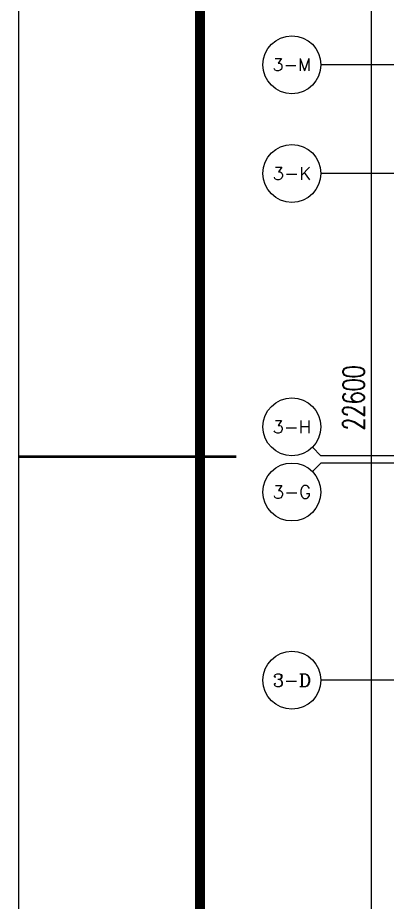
# Model space of a CAD drawing. Extents: x -59851 to 653804, y -249523 to 437614.
# Drawn here: x -53674 to -48571, y 199722 to 211938 of the extents above; entities that cross this region are included whole.
import ezdxf
from ezdxf.enums import TextEntityAlignment as Align

# ---------------------------------------------------------------- set-up
doc = ezdxf.new("R2010")
doc.units = 0
doc.header["$LTSCALE"] = 1000
doc.header["$MEASUREMENT"] = 0
for name, color, linetype in [('AXIS', 3, 'Continuous'), ('AXIS_TEXT', 7, 'Continuous'), ('LABEL_FIXBOX_PM', 7, 'Continuous'), ('LABEL_TXT_PM', 1, 'Continuous')]:
    doc.layers.add(name, color=color, linetype=linetype)
doc.styles.add('_TCH_AXIS', font='COMPLEX', dxfattribs={"bigfont": 'GBCBIG'})
doc.styles.add('_TCH_DIM_T3', font='SIMPLEX.shx', dxfattribs={"width": 0.705882, "bigfont": 'GBCBIG.shx'})
doc.styles.add('COMPLEX', font='COMPLEX')
doc.styles.add('LABEL_TXT_PM', font='pm_njadri_romans1.shx', dxfattribs={"width": 0.7, "bigfont": 'pm_njadri_hztxt.shx'})
doc.dimstyles.new('_TCH_ARCH&&100', dxfattribs={"dimtxt": 297.5, "dimasz": 100, "dimexe": 250, "dimexo": 300, "dimgap": 100, "dimtad": 1, "dimdec": 0, "dimzin": 0, "dimdsep": 46, "dimtxsty": '_TCH_DIM_T3', "dimblk": 'ARCHTICK', "dimcen": 0.09, "dimclrt": 7, "dimazin": 2, "dimtfac": 1, "dimtdec": 0, "dimtix": 1, "dimtmove": 2, "dimatfit": 3, "dimfxl": 0, "dimtolj": 1, "dimtzin": 0, "dimarcsym": 0})

# ---------------------------------------------------------------- blocks, each defined once
blk = doc.blocks.new('PMSheet_A1_20150113_5-3892016032414355901')
at = {"layer": 'LABEL_FIXBOX_PM'}
blk.add_lwpolyline([(0, 594), (841, 594), (841, 0), (0, 0)], close=True, dxfattribs=at)
at = {"layer": 'LABEL_FIXBOX_PM', "const_width": 1.4}
blk.add_lwpolyline([(831, 584), (25, 584), (25, 10), (831, 10)], close=True, dxfattribs=at)
at = {"layer": 'LABEL_FIXBOX_PM', "const_width": 0.35}
blk.add_lwpolyline([(0, 297), (30, 297)], dxfattribs=at)
at = {"layer": 'LABEL_TXT_PM', "style": 'LABEL_TXT_PM'}
for tag, height, width, p in [('修改图应说明理由', 4.5, 0.7, (788.35, 468.8)), ('出图章签名', 4.5, 0.7, (759.46, 338.09)), ('建设单位_U01', 4.5, 0.7, (800.9, 212.14)), ('建设单位', 4.5, 0.7, (800.9, 210.2)), ('建设单位_D01', 4.5, 0.7, (800.9, 207.4)), ('项目名称_U01', 4.5, 0.7, (800.9, 200.42)), ('项目名称', 4.5, 0.7, (800.9, 198.19)), ('项目名称_D01', 4.5, 0.7, (800.9, 195.3)), ('设计编号', 4.5, 0.6, (780.76, 187.9)), ('分项号', 4.5, 0.6, (820.26, 188)), ('项目经理签名', 4.5, 0.7, (810.18, 172.26)), ('项目经理', 4.5, 0.7, (780.26, 172)), ('审定', 4.5, 0.7, (780.26, 163.9)), ('审定签名', 4.5, 0.7, (810.18, 164.16)), ('审核签名', 4.5, 0.7, (810.18, 156.26)), ('审核', 4.5, 0.7, (780.26, 156)), ('项目负责', 4.5, 0.7, (780.26, 148)), ('项目负责签名', 4.5, 0.7, (810.18, 148.26)), ('专业负责', 4.5, 0.7, (780.26, 140)), ('专业负责签名', 4.5, 0.7, (810.18, 140.26)), ('校对', 4.5, 0.7, (780.26, 131.9)), ('校对签名', 4.5, 0.7, (810.18, 132.16)), ('设计', 4.5, 0.7, (780.26, 124)), ('设计签名', 4.5, 0.7, (810.18, 124.26)), ('绘制签名', 4.5, 0.7, (810.18, 116.16)), ('绘制', 4.5, 0.7, (780.26, 115.9)), ('方案_01', 4.5, 0.7, (780.26, 95.9)), ('方案_01签名', 4.5, 0.7, (810.18, 96.16)), ('方案_02', 4.5, 0.7, (780.26, 87.9)), ('方案_02签名', 4.5, 0.7, (810.18, 88.16)), ('方案_03', 4.5, 0.7, (780.29, 79.9)), ('方案_03签名', 4.5, 0.7, (810.2, 80.16)), ('方案_04签名', 4.5, 0.7, (810.18, 72.16)), ('方案_04', 4.5, 0.7, (780.26, 71.9)), ('图名_U02', 4.5, 0.7, (790.5, 60.2)), ('图名_U01', 4.5, 0.7, (790.5, 54.2)), ('图名', 4.5, 0.7, (790.5, 47.96)), ('图名_D01', 4.5, 0.7, (790.5, 42.4)), ('图名_D02', 4.5, 0.7, (790.5, 37)), ('图号', 3.5, 0.7, (760.97, 20.95)), ('图档号', 3.5, 0.7, (781.1, 20.95)), ('日期', 3.5, 0.7, (801.07, 20.95)), ('版本号', 3.5, 0.7, (820.27, 20.95))]:
    blk.add_attdef(tag, text='', height=height, dxfattribs=dict(at, width=width)).set_placement(p, align=Align.CENTER)
blk = doc.blocks.new('_ArchTick')
at = {"color": 0, "linetype": 'ByBlock', "const_width": 0.4}
blk.add_lwpolyline([(-0.5, -0.5), (0.5, 0.5)], dxfattribs=at)
blk = doc.blocks.new('*D3276')
at = {"layer": 'AXIS', "color": 0, "lineweight": -2, "transparency": 16777216}
for p, q in [((-47908, 217988), (-49039, 217988)), ((-48789, 195388), (-48789, 217988)), ((-47908, 195388), (-49039, 195388))]:
    blk.add_line(p, q, dxfattribs=at)
at = {"layer": 'Defpoints', "color": 0, "transparency": 16777216}
for p in [(-48789, 217988), (-47608, 217988), (-47608, 195388)]:
    blk.add_point(p, dxfattribs=at)
at = {"layer": 'AXIS', "color": 0, "lineweight": -2, "transparency": 16777216, "xscale": 100, "yscale": 100, "zscale": 100}
for p, rotation in [((-48789, 217988), 90), ((-48789, 195388), 270)]:
    blk.add_blockref('_ArchTick', p, dxfattribs=dict(at, rotation=rotation))
at = {"layer": 'AXIS', "color": 7, "transparency": 16777216, "insert": (-49037, 206688), "char_height": 297.5, "attachment_point": 5, "rotation": 90, "style": '_TCH_DIM_T3'}
blk.add_mtext('\\A1;22600', dxfattribs=at)
blk = doc.blocks.new('_AXISO')
blk.add_circle((0, 0), 0.5)
at = {"layer": 'AXIS_TEXT', "style": 'COMPLEX', "width": 1.041667}
blk.add_attdef('A', text='', height=0.56, dxfattribs=at).set_placement((-0.25, -0.28), (0.25, -0.28), align=Align.FIT)

msp = doc.modelspace()

# ---------------------------------------------------------------- linework, layer by layer
at = {"layer": 'AXIS'}
for p, q in [((-45488.6, 211288.3), (-49488.6, 211288.3)), ((-45488.6, 209788.3), (-49488.6, 209788.3)), ((-49605.7, 206005.5), (-49488.6, 205888.3)), ((-45488.6, 205888.3), (-49488.6, 205888.3)), ((-49605.7, 205671.2), (-49488.6, 205788.3)), ((-45488.6, 205788.3), (-49488.6, 205788.3)), ((-45488.6, 202788.3), (-49488.6, 202788.3))]:
    msp.add_line(p, q, dxfattribs=at)

# ---------------------------------------------------------------- block references
at = {"xscale": 100, "yscale": 100, "zscale": 100}
msp.add_blockref('PMSheet_A1_20150113_5-3892016032414355901', (-53656.1, 176177.3), dxfattribs=at)
at = {"layer": 'AXIS'}
ref = msp.add_blockref('_AXISO', (-49888.6, 211288.3), dxfattribs=dict(at, xscale=800, yscale=800, zscale=800))
ref.add_attrib('A', '3-M', dxfattribs={"layer": 'AXIS_TEXT', "height": 169.79, "style": '_TCH_AXIS'}).set_placement((-50155.4, 211203.4), (-49621.8, 211203.4), align=Align.FIT)
ref = msp.add_blockref('_AXISO', (-49888.6, 209788.3), dxfattribs=dict(at, xscale=800, yscale=800, zscale=800))
ref.add_attrib('A', '3-K', dxfattribs={"layer": 'AXIS_TEXT', "height": 174.59, "style": '_TCH_AXIS'}).set_placement((-50154.6, 209701), (-49622.5, 209701), align=Align.FIT)
ref = msp.add_blockref('_AXISO', (-49888.6, 206288.3), dxfattribs=dict(at, xscale=800, yscale=800, zscale=800))
ref.add_attrib('A', '3-H', dxfattribs={"layer": 'AXIS_TEXT', "height": 172.16, "style": '_TCH_AXIS'}).set_placement((-50155, 206202.3), (-49622.1, 206202.3), align=Align.FIT)
ref = msp.add_blockref('_AXISO', (-49888.6, 205388.3), dxfattribs=dict(at, xscale=800, yscale=800, zscale=800))
ref.add_attrib('A', '3-G', dxfattribs={"layer": 'AXIS_TEXT', "height": 177.09, "style": '_TCH_AXIS'}).set_placement((-50154.2, 205299.8), (-49622.9, 205299.8), align=Align.FIT)
ref = msp.add_blockref('_AXISO', (-49888.6, 202788.3), dxfattribs=dict(at, xscale=800, yscale=800, zscale=800))
ref.add_attrib('A', '3-D', dxfattribs={"layer": 'AXIS_TEXT', "height": 179.65, "style": '_TCH_AXIS'}).set_placement((-50153.8, 202698.5), (-49623.4, 202698.5), align=Align.FIT)

# ---------------------------------------------------------------- dimensions: what is measured, and where the dimension line sits
dim = msp.add_aligned_dim(p1=(-47607.9, 195388.3), p2=(-47607.9, 217988.3), distance=1180.7, dimstyle='_TCH_ARCH&&100', dxfattribs=at)
dim.commit()
dim.dimension.update_dxf_attribs({"geometry": '*D3276', "text_midpoint": (-49037.3, 206688.3)})

doc.saveas('drawing.dxf')
